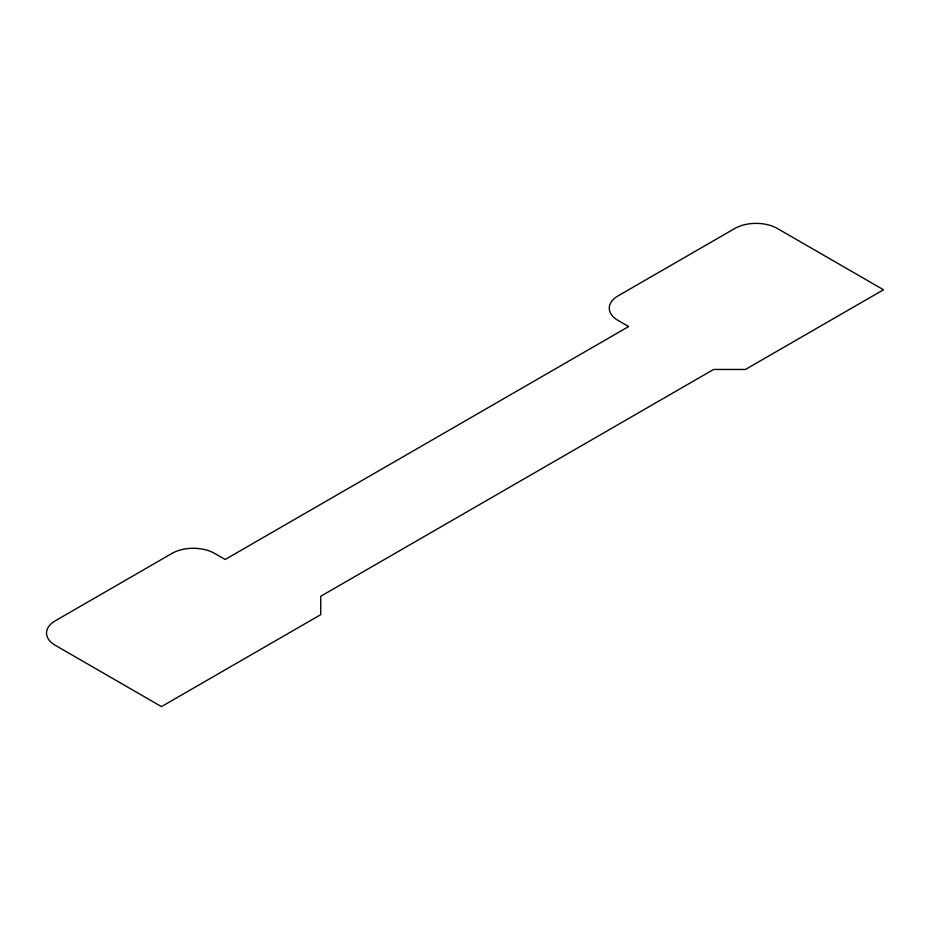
<?xml version="1.0" encoding="UTF-8"?>
<svg xmlns="http://www.w3.org/2000/svg" width="930" height="930" viewBox="0 0 930 930"><rect width="100%" height="100%" fill="white"/><g stroke="black" fill="none" stroke-linecap="round" stroke-linejoin="round"><path stroke-width="1.4" d="M172.096 553.362L55.3 620.798A30.027 17.345 0 0 0 55.3 645.315L161.471 706.614L320.745 614.66L320.745 596.269L713.612 369.454L745.465 369.454L883.5 289.765L777.317 228.455A30.027 17.345 0 0 0 734.851 228.455L618.055 295.891A30.027 17.345 0 0 0 618.055 320.408L628.668 326.546L225.188 559.488L214.563 553.362A30.027 17.345 0 0 0 172.096 553.362"/></g></svg>
